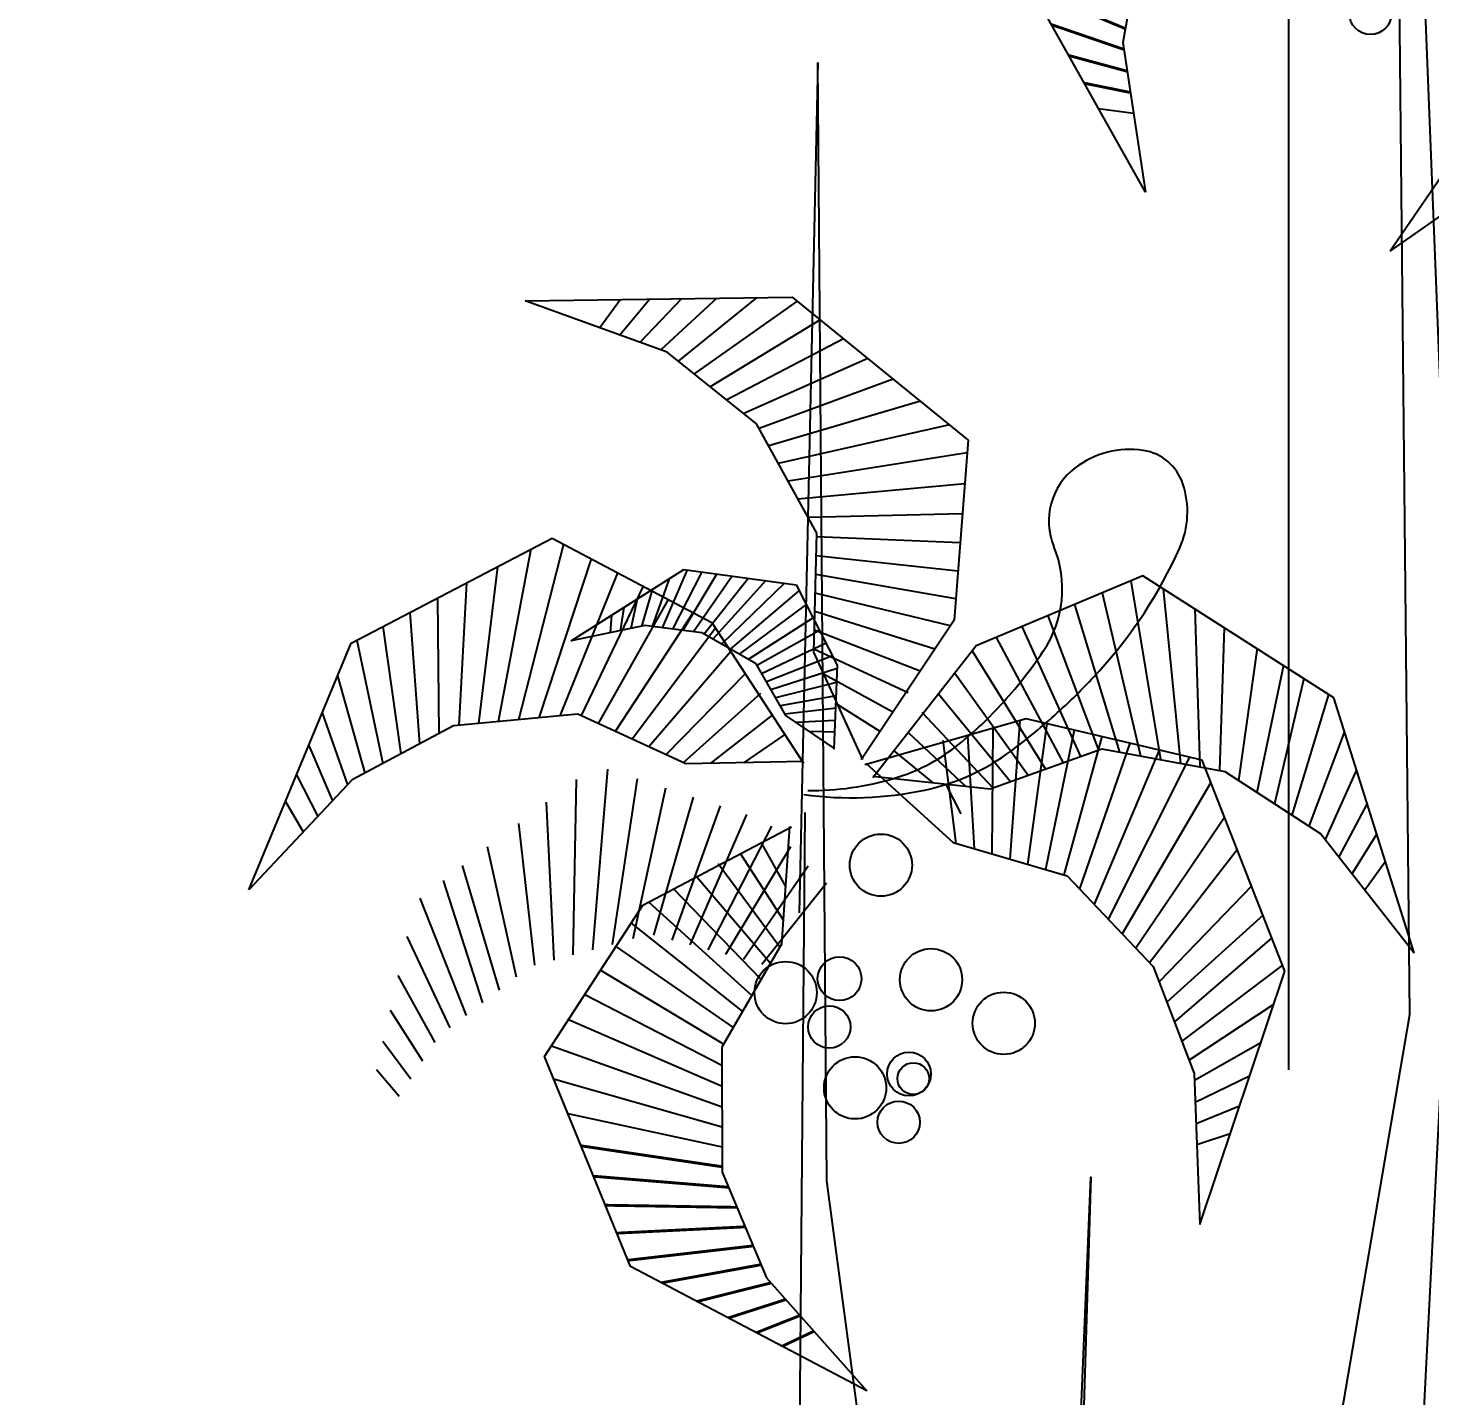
# Model space of a CAD drawing. Header units: inches. Extents: x 452443 to 881249, y 975131 to 1198310.
# Drawn here: x 571359.9 to 571830.8, y 1036861.9 to 1037321.4 of the extents above; entities that cross this region are included whole.
import ezdxf

# ---------------------------------------------------------------- set-up
doc = ezdxf.new("R2010")
doc.units = ezdxf.units.IN
doc.header["$LTSCALE"] = 3.5
doc.header["$MEASUREMENT"] = 0
doc.linetypes.add('HIDDEN', pattern=[0.375, 0.25, -0.125])
doc.layers.add('thuocdo', color=3, linetype='Continuous')
doc.layers.add('TREE1', color=84, linetype='Continuous')
doc.styles.add('romand', font='romand.shx')
doc.dimstyles.new('TL100', dxfattribs={"dimscale": 100, "dimtxt": 2.5, "dimasz": 2, "dimexe": 2, "dimexo": 1, "dimgap": 1, "dimtad": 1, "dimdec": 0, "dimzin": 0, "dimdsep": 46, "dimtxsty": 'romand', "dimblk": 'ARCHTICK', "dimcen": 2, "dimdle": 2, "dimclrd": 256, "dimclre": 256, "dimclrt": 7, "dimadec": 0, "dimazin": 0, "dimtfac": 0.004, "dimtdec": 0, "dimtmove": 2, "dimatfit": 3, "dimfxl": 1, "dimtolj": 1, "dimtzin": 0, "dimlwd": 20, "dimlwe": 20, "dimarcsym": 1})

# ---------------------------------------------------------------- blocks, each defined once
blk = doc.blocks.new('ELE_TR10')
for p, q in [((2820.3, 4060), (2756.6, 10459.3)), ((2756.6, 10459.3), (2979.6, 4855.9)), ((1902.3, 7796.6), (1831.9, 7408.2)), ((1909.8, 6893.4), (1459.8, 7696.6)), ((1831.9, 7408.2), (1909.8, 6893.4)), ((780.8, 7339.2), (717.1, 4410.2)), ((812.7, 3486.9), (780.8, 7339.2)), ((2753.6, 6690), (3507.6, 7218.3)), ((1748.7, 7180.9), (1868.7, 7164.7)), ((3047.1, 7119.9), (2753.6, 6690)), ((-227.7, 6518), (692.8, 6531.5)), ((101.7, 6522.8), (30.4, 6425)), ((201.8, 6524.3), (98.4, 6400.5)), ((311.2, 6525.9), (168, 6375.4)), ((433, 6527.7), (239.7, 6349.6)), ((571.2, 6529.7), (300.2, 6311)), ((692.8, 6531.5), (1298.9, 6038.8)), ((262, 6341.5), (-227.7, 6518)), ((710.3, 6517.3), (355, 6267)), ((788.8, 6453.5), (410.5, 6222.6)), ((869.4, 6388), (467.2, 6177.2)), ((570.1, 6094.7), (262, 6341.5)), ((953.2, 6319.9), (525.7, 6130.3)), ((1041.1, 6248.4), (578.9, 6078.7)), ((1134.4, 6172.5), (611.9, 6018.6)), ((777.3, 5717.7), (570.1, 6094.7)), ((1234.8, 6090.9), (645, 5958.4)), ((1298.9, 6038.8), (1250.6, 5418)), ((1295.4, 5994.3), (678.5, 5897.6)), ((1287.1, 5887.4), (712.6, 5835.5)), ((1279.1, 5784.6), (747.8, 5771.5)), ((-826.9, 5339.3), (-134.4, 5700.5)), ((-134.4, 5700.5), (416.4, 5410.1)), ((767.3, 5308.1), (777.3, 5717.7)), ((1271.3, 5685), (777, 5705.1)), ((-207.6, 5662.3), (-319.7, 5068.3)), ((-94.9, 5679.7), (-250.5, 5074.9)), ((0, 5629.7), (-180, 5081.7)), ((1263.8, 5587.6), (775.4, 5639.7)), ((-322.3, 5602.5), (-388.1, 5061.8)), ((91.2, 5581.6), (-107.3, 5088.6)), ((-69.3, 5346.9), (319.9, 5592.6)), ((268.5, 5560.1), (209.9, 5396.2)), ((331.1, 5591.1), (244.7, 5391.7)), ((381.2, 5584.3), (280, 5387.2)), ((432.7, 5577.4), (316, 5382.6)), ((319.9, 5592.6), (707, 5540.3)), ((486.2, 5570.1), (353.2, 5377.8)), ((542.3, 5562.5), (389.3, 5369.7)), ((1256.3, 5491.7), (773.8, 5575.4)), ((1901.2, 5571), (1327, 5330.1)), ((2559.3, 5150.3), (1901.2, 5571)), ((-429, 5546.9), (-456.3, 5055.3)), ((179.6, 5535), (-34.8, 5089.2)), ((210.1, 5523.3), (174, 5396.9)), ((602, 5554.5), (419.1, 5352.7)), ((666.1, 5545.8), (448.9, 5335.6)), ((717.1, 5520.4), (479, 5318.3)), ((707, 5540.3), (848.1, 5262.8)), ((1237.9, 5399), (772.3, 5511.6)), ((1761.1, 5512.2), (1892.3, 4950.5)), ((1860, 5553.7), (1961.9, 4937.6)), ((1970.8, 5526.5), (2030.2, 4924.9)), ((-529.4, 5494.5), (-524.8, 5026.9)), ((266, 5489.5), (24.6, 5061.7)), ((112.3, 5461.6), (100.5, 5381.8)), ((158.6, 5490.8), (136.7, 5389.2)), ((741.4, 5472.6), (509.8, 5300.7)), ((1666, 5472.3), (1820.5, 4963.8)), ((-625.1, 5444.6), (-590.9, 4991.8)), ((70, 5434.9), (65.1, 5374.5)), ((351.1, 5444.6), (83.1, 5034.8)), ((416.4, 5410.1), (731.2, 4925.1)), ((764.8, 5426.6), (541.5, 5282.6)), ((1184.4, 5318.7), (770.7, 5447.9)), ((1250.6, 5418), (930, 4936.8)), ((1573.9, 5433.7), (1748.3, 4970.7)), ((2079.8, 5456.8), (2097.8, 4912.4)), ((-717.3, 5396.5), (-655.1, 4957.7)), ((185.6, 5399.3), (-69.3, 5346.9)), ((428.9, 5391), (141, 5008.1)), ((381.4, 5374.2), (185.6, 5399.3)), ((568.1, 5267.3), (381.4, 5374.2)), ((787.4, 5382.1), (571.2, 5261.9)), ((1133.9, 5242.9), (769.1, 5383.6)), ((1483.8, 5395.9), (1686.7, 4948.6)), ((2181.1, 5392), (2165.2, 4900)), ((-1179.3, 4488.8), (-826.9, 5339.3)), ((-806.9, 5349.8), (-717.9, 4924.4)), ((809.6, 5338.6), (587.6, 5233.6)), ((1092.1, 5168), (767.5, 5318.2)), ((1327, 5330.1), (970.8, 4874.7)), ((1395.1, 5358.7), (1626.1, 4926.9)), ((2294.8, 5321.3), (2230.9, 4865.6)), ((481.4, 5310), (198.9, 4981.4)), ((670.5, 5089.9), (568.1, 5267.3)), ((831.4, 5295.7), (603.7, 5205.7)), ((936.3, 4938.3), (767.3, 5308.1)), ((1312.9, 5312.1), (1566, 4905.4)), ((-873.5, 5226.9), (-780, 4891.4)), ((531, 5233.7), (257.3, 4954.5)), ((847.7, 5251.4), (619.6, 5178.1)), ((1039.9, 5101.7), (802.4, 5231.1)), ((848.1, 5262.8), (836.7, 4973.9)), ((1253.5, 5236.1), (1506, 4883.9)), ((2385.7, 5263.2), (2293.7, 4824.8)), ((2455.1, 5216.9), (2354.6, 4785.3)), ((845.8, 5203.2), (635.6, 5150.5)), ((583.2, 5165.6), (316.6, 4927.1)), ((844, 5157.7), (651.6, 5122.6)), ((995.4, 5034.9), (850.1, 5126.9)), ((1197.4, 5164.4), (1445.5, 4862.2)), ((2540.3, 5162.5), (2414.3, 4746.5)), ((2835.6, 4272.1), (2559.3, 5150.3)), ((-926.4, 5099.3), (-839.4, 4851.2)), ((-46.2, 5094.4), (-474.5, 5053.6)), ((325.9, 4922.8), (-46.2, 5094.4)), ((623.4, 5091.4), (410.5, 4924.6)), ((845.7, 5114.8), (668, 5094.3)), ((839, 4976.2), (670.5, 5089.9)), ((840.6, 5072.9), (705.6, 5066.2)), ((1498.7, 5078.7), (942.8, 4919.6)), ((1139.4, 5101.2), (1384, 4840.2)), ((1476.7, 5072.4), (1442.4, 4594.6)), ((2104.8, 4936), (1498.7, 5078.7)), ((-474.5, 5053.6), (-823.2, 4868.5)), ((667.1, 5024), (525.1, 4927.1)), ((839.1, 5032.8), (753.1, 5034.2)), ((1092.9, 5030.8), (1290.3, 4846)), ((1383.9, 5045.9), (1381.2, 4612.5)), ((1570.6, 5061.8), (1503.6, 4576.7)), ((1664.2, 5039.7), (1565.4, 4558.7)), ((2595.8, 5034.3), (2473.2, 4708.2)), ((-973, 4986.8), (-891.6, 4795.6)), ((1212.3, 5003.8), (1256.8, 4648.8)), ((1296.4, 5020.8), (1319.5, 4630.5)), ((1759.3, 5017.3), (1628.2, 4540.3)), ((1856.5, 4994.4), (1682.6, 4492.2)), ((732.3, 4931.5), (325.9, 4922.8)), ((1043.4, 4967.5), (1176.4, 4858.5)), ((1374.4, 4836.7), (1760.1, 4974.9)), ((1956.9, 4970.8), (1732.8, 4439.3)), ((1760.1, 4974.9), (2183.2, 4896.6)), ((2061.3, 4946.2), (1781.6, 4387.9)), ((2389.9, 4208.8), (2104.8, 4936)), ((-1014.9, 4885.6), (-942.1, 4741.7)), ((56.6, 4905.1), (4.5, 4282.8)), ((946.1, 4925.1), (1247, 4651.7)), ((970.3, 4881.1), (1374.4, 4836.7)), ((2183.2, 4896.6), (2514.2, 4681.6)), ((2637.3, 4902.5), (2528.9, 4663)), ((-823.2, 4868.5), (-1179.3, 4488.8)), ((-51.6, 4869.1), (-62.5, 4264.7)), ((158.5, 4871.7), (72.9, 4301.3)), ((256.5, 4839.6), (143.4, 4320.3)), ((1274.9, 4750.6), (1224.9, 4849.4)), ((2134.9, 4859.1), (1829.4, 4337.5)), ((2979.6, 4855.9), (2852.2, 2372.6)), ((-1053.2, 4793.2), (-991.6, 4688.9)), ((-154.7, 4790.9), (-128.8, 4246.8)), ((351.4, 4808.5), (214.8, 4333.1)), ((2673.8, 4786.3), (2575.9, 4603)), ((444.2, 4778.1), (278, 4316)), ((535.6, 4748.2), (340.2, 4299.2)), ((736.3, 4755.2), (717.1, 2499.9)), ((2182.1, 4738.7), (1876.7, 4287.7)), ((-250.5, 4718.2), (-195, 4229)), ((178.4, 4436.4), (690.1, 4705.6)), ((621.3, 4708.4), (401.7, 4282.6)), ((683.9, 4707.3), (655.4, 4301.7)), ((-358.1, 4638.5), (-257.8, 4189.5)), ((686.7, 4637.4), (463.3, 4266)), ((585.8, 4650.7), (669.4, 4500.5)), ((1247, 4651.7), (1640.3, 4536.8)), ((2514.2, 4681.6), (2835.6, 4272.1)), ((2706.7, 4681.8), (2621.6, 4544.8)), ((514.8, 4613.4), (661.3, 4386.1)), ((2226.1, 4626.7), (1923.9, 4238)), ((-444, 4573.3), (-317.1, 4143.8)), ((437.2, 4580.2), (650.3, 4292.9)), ((748.4, 4570.4), (525.3, 4249.3)), ((2736.7, 4586.4), (2666.2, 4488)), ((-509.5, 4521.6), (-374.6, 4099.4)), ((364.6, 4534.4), (617.6, 4236.3)), ((811.3, 4512.1), (588.5, 4232.2)), ((1640.3, 4536.8), (1936.5, 4224.7)), ((2276.4, 4502.7), (1956.9, 4171.6)), ((-590, 4460.5), (-431, 4056)), ((198.6, 4447.1), (553.6, 4125.4)), ((284, 4492), (585.5, 4180.6)), ((-161.1, 3914.5), (178.4, 4436.4)), ((2315.8, 4402.2), (1983.7, 4101.7)), ((138.1, 4374.5), (521.7, 4070.2)), ((-635.1, 4328.2), (-486.7, 4013.1)), ((655.4, 4301.7), (450.5, 3946.9)), ((2344.8, 4324), (2009.8, 4033.9)), ((85.7, 4293.9), (489.5, 4014.4)), ((32.4, 4212), (456.8, 3957.7)), ((1936.5, 4224.7), (2077.9, 3856.2)), ((2381.7, 4229.9), (2035.2, 3967.5)), ((2097.2, 3336), (2389.9, 4208.8)), ((-665.8, 4193.5), (-538.4, 3963.5)), ((-22.1, 4128.3), (450.8, 3885.5)), ((-692.9, 4074.7), (-580.5, 3899.9)), ((2351.2, 4093.5), (2060.4, 3901.8)), ((2342.3, 1258.3), (2820.3, 4060)), ((-78.3, 4041.8), (451, 3812.5)), ((-717.2, 3968), (-621.3, 3838.3)), ((2307.3, 3962.5), (2078.8, 3832.5)), ((135.3, 3191.8), (-161.1, 3914.5)), ((-136.7, 3951.9), (451.3, 3741.6)), ((450.5, 3946.9), (452, 3516.6)), ((-739.5, 3870.5), (-661.3, 3778)), ((-129.8, 3838.1), (451.5, 3672.2)), ((2077.9, 3856.2), (2097.2, 3336)), ((2268.6, 3847), (2081.6, 3756.3)), ((2233.8, 3743.2), (2084.4, 3682.5)), ((-80.7, 3718.4), (451.7, 3603.5)), ((2202, 3648.4), (2087, 3610.2)), ((452, 3516.6), (604.5, 3152.5)), ((1003.9, 2054.2), (812.7, 3486.9)), ((950.1, 2763.2), (135.3, 3191.8)), ((604.5, 3152.5), (950.1, 2763.2))]:
    blk.add_line(p, q)
at = {"const_width": 10}
for points in [[(1519.2, 7590.5), (1840.6, 7456.2)], [(1586.8, 7469.9), (1835.5, 7384.7)], [(1646.3, 7363.7), (1846.9, 7309.3)], [(1699.8, 7268.2), (1857.9, 7236.2)], [(-35, 3607.1), (452, 3534.9)], [(8, 3502.3), (474, 3464.1)], [(48.9, 3402.4), (503, 3395)], [(88.4, 3306.2), (531, 3328)], [(126.7, 3212.7), (558.5, 3262.4)], [(243, 3135.2), (585.6, 3197.6)], [(365.2, 3070.9), (620.2, 3134.8)], [(473, 3014.1), (670.9, 3077.7)], [(569.9, 2963.2), (719.9, 3022.5)], [(658.5, 2916.6), (767.9, 2968.4)]]:
    blk.add_lwpolyline(points, dxfattribs=at)
blk.add_lwpolyline([(1567.2, -250.6), (1644.6, 1643.7), (1722, 3499.4), (1605.9, -289.3)])
for centre, radius in [((2685.1, 7509), 73), ((998.6, 4574.2), 107.2), ((855.9, 4182.8), 75.4), ((1171.2, 4179.4), 107.2), ((670.2, 4134.9), 107.2), ((1421.7, 4029.2), 107.2), ((820.5, 4016.6), 73), ((909.6, 3806.8), 107.2), ((1095.3, 3854.7), 75.4), ((1109.9, 3838.6), 54.8), ((1059.8, 3688.5), 73)]:
    blk.add_circle(centre, radius)
for centre, radius, start, end in [((1856.5, 5693.3), 313, 81.5802, 127.0502), ((1877.4, 5834.5), 170.3, 18.3795, 81.5802), ((1806.1, 5760.1), 229.3, 127.0502, 202.5673), ((1748.7, 5791.8), 305.9, 335.9062, 18.3795), ((1241.6, 5525.5), 382, 325.9194, 22.5673), ((567, 6320.2), 1600.4, 317.684, 335.9062), ((221.5, 6215.7), 1613.6, 317.4651, 325.9194), ((158.1, 6692.5), 2153.3, 312.2492, 317.684), ((477.4, 5980.9), 1266.3, 307.9191, 317.4651), ((150.2, 6701.2), 2165.1, 306.8292, 312.2492), ((862.9, 5486.1), 639.1, 286.5437, 307.9191), ((992.3, 5576.8), 760.3, 281.9342, 306.8292), ((895.7, 6033.5), 1227.1, 262.3973, 281.9342), ((751.9, 5859.7), 1028.8, 269.7343, 286.5437)]:
    blk.add_arc(centre, radius, start, end)
blk = doc.blocks.new('_ArchTick')
at = {"color": 0, "linetype": 'ByBlock', "const_width": 0.15}
blk.add_lwpolyline([(-0.5, -0.5), (0.5, 0.5)], dxfattribs=at)
blk = doc.blocks.new('*D1917')
at = {"layer": 'DEFPOINTS', "color": 0}
for p in [(572434.85, 1037283.61), (568434.85, 1036783.61), (572434.85, 1033781.97)]:
    blk.add_point(p, dxfattribs=at)
at = {"layer": 'thuocdo', "lineweight": 20}
for p, q in [((572434.85, 1037183.61), (572434.85, 1033581.97)), ((568434.85, 1036683.61), (568434.85, 1033581.97)), ((568234.85, 1033781.97), (572634.85, 1033781.97))]:
    blk.add_line(p, q, dxfattribs=at)
at = {"layer": 'thuocdo', "lineweight": 20, "xscale": 200, "yscale": 200, "zscale": 200, "rotation": 180}
blk.add_blockref('_ArchTick', (568434.85, 1033781.97), dxfattribs=at)
at = {"layer": 'thuocdo', "lineweight": 20, "xscale": 200, "yscale": 200, "zscale": 200}
blk.add_blockref('_ArchTick', (572434.85, 1033781.97), dxfattribs=at)
at = {"layer": 'thuocdo', "color": 7, "insert": (570434.85, 1034006.97), "char_height": 250, "attachment_point": 5, "style": 'romand'}
blk.add_mtext('\\A1;4000', dxfattribs=at)

msp = doc.modelspace()

# ---------------------------------------------------------------- linework, layer by layer
at = {"linetype": 'HIDDEN', "ltscale": 700}
msp.add_lwpolyline([(571983.25, 1036293.15), (572976.23, 1036293.15, 0.414214), (573176.23, 1036493.15), (573176.23, 1037584.02, 0.414214), (572976.23, 1037784.02), (571983.25, 1037784.02, 0.414214), (571783.25, 1037584.02), (571783.25, 1036493.15, 0.414214)], format="xyb", close=True, dxfattribs=at)

# ---------------------------------------------------------------- block references
at = {"layer": 'TREE1', "xscale": 0.09750000084750354, "yscale": 0.09750000084750354, "zscale": 0.09750000084750354}
msp.add_blockref('ELE_TR10', (571549.01, 1036594.26), dxfattribs=at)

# ---------------------------------------------------------------- dimensions: what is measured, and where the dimension line sits
at = {"layer": 'thuocdo'}
dim = msp.add_linear_dim(base=(572434.85, 1033781.97), p1=(568434.85, 1036783.61), p2=(572434.85, 1037283.61), dimstyle='TL100', override={"dimarcsym": 1}, dxfattribs=at)
dim.commit()
dim.dimension.update_dxf_attribs({"geometry": '*D1917', "text_midpoint": (570434.85, 1034006.97)})

doc.saveas('drawing.dxf')
